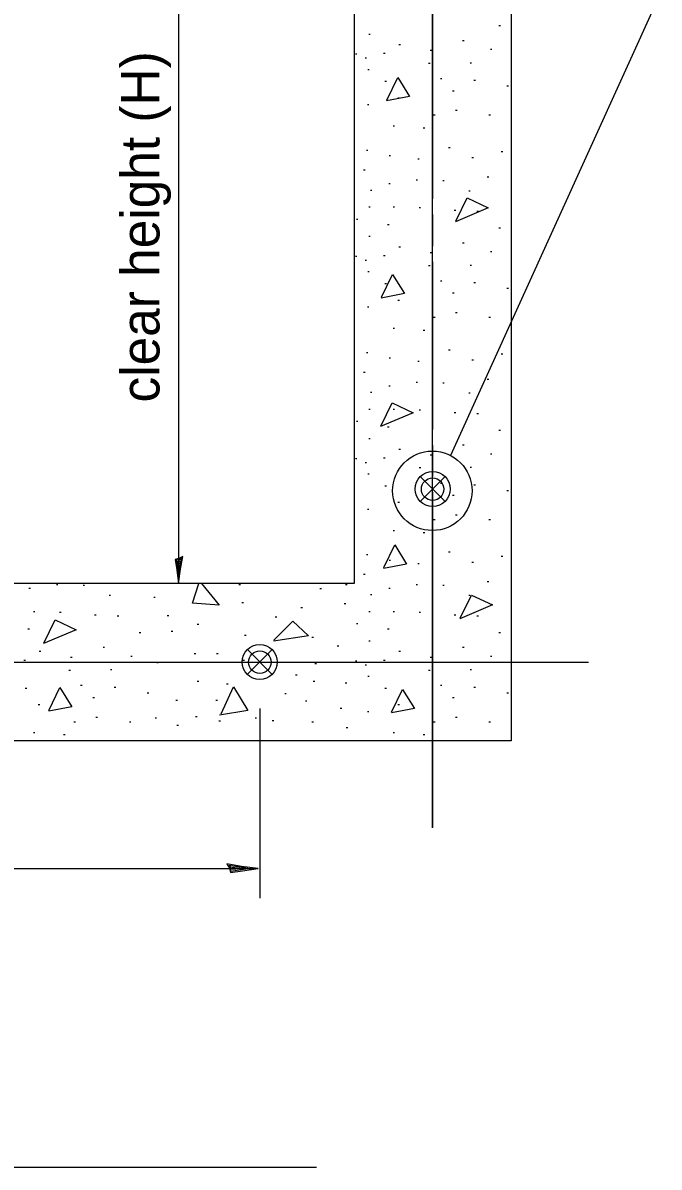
# Model space of a CAD drawing. Extents: x 53821 to 55221, y 43104 to 43593.
# Drawn here: x 55016.6 to 55056.3, y 43256.4 to 43327.8 of the extents above; entities that cross this region are included whole.
import ezdxf

# ---------------------------------------------------------------- set-up
doc = ezdxf.new("R2010")
doc.units = 0
for name, color, linetype in [('Design_EX_Roadway Dimensions', 7, 'Continuous'), ('Design_PR_Roadway Notes', 7, 'Continuous'), ('Removal_Items', 7, 'Continuous'), ('Sheets_General Details', 7, 'Continuous'), ('Topo_Building', 7, 'Continuous')]:
    doc.layers.add(name, color=color, linetype=linetype)

msp = doc.modelspace()

# ---------------------------------------------------------------- linework, layer by layer
at = {"layer": 'Design_EX_Roadway Dimensions'}
for p, q in [((55026.288, 43351.736), (55026.288, 43292.824)), ((55056.316, 43329.507), (55043.271, 43300.828)), ((55041.388, 43297.948), (55042.942, 43299.498)), ((55041.39, 43299.5), (55042.94, 43297.946)), ((55030.587, 43287.144), (55032.141, 43288.694)), ((55030.589, 43288.696), (55032.139, 43287.142)), ((55031.365, 43285.013), (55031.365, 43273.171)), ((54984.299, 43275.009), (55031.269, 43275.009))]:
    msp.add_line(p, q, dxfattribs=at)
for points in [[(55042.165, 43337.797), (55042.165, 43316.849)], [(55042.165, 43315.867), (55042.165, 43313.904)], [(55042.165, 43312.921), (55042.165, 43302.451)], [(55042.165, 43301.468), (55042.165, 43299.504)], [(55042.165, 43298.521), (55042.165, 43277.572)], [(55026.311, 43294.379), (55026.079, 43294.327), (55026.179, 43293.669), (55026.288, 43292.824), (55026.412, 43293.727), (55026.551, 43294.517), (55026.311, 43294.379), (55026.157, 43294.309), (55026.289, 43293.392), (55026.465, 43294.395), (55026.268, 43294.247), (55026.295, 43293.825), (55026.356, 43294.231)], [(55016.652, 43287.913), (55027.124, 43287.913)], [(55028.104, 43287.913), (55030.069, 43287.913)], [(55031.052, 43287.913), (55051.901, 43287.913)], [(55029.469, 43275.035), (55029.527, 43274.768), (55030.291, 43274.883), (55031.269, 43275.009), (55030.224, 43275.153), (55029.308, 43275.315), (55029.469, 43275.035), (55029.548, 43274.859), (55030.613, 43275.011), (55029.451, 43275.213), (55029.62, 43274.985), (55030.111, 43275.017), (55029.64, 43275.089)]]:
    msp.add_lwpolyline(points, dxfattribs=at)
for centre, radius in [((55042.149, 43298.614), 2.482), ((55042.165, 43298.723), 1.097), ((55031.364, 43287.919), 1.097)]:
    msp.add_circle(centre, radius, dxfattribs=at)
at = {"layer": 'Design_PR_Roadway Notes'}
for p, q in [((55042.165, 43277.56), (55042.165, 43366.597)), ((54962.975, 43287.913), (55051.901, 43287.913))]:
    msp.add_line(p, q, dxfattribs=at)
at = {"layer": 'Removal_Items'}
for p, q in [((55046.3, 43327.676), (55046.397, 43327.676)), ((55038.175, 43327.147), (55038.272, 43327.147)), ((55040.053, 43326.492), (55040.151, 43326.492)), ((55042.013, 43326.136), (55042.111, 43326.136)), ((55044.04, 43326.747), (55044.139, 43326.747)), ((55045.772, 43326.197), (55045.869, 43326.197)), ((55037.336, 43325.904), (55037.435, 43325.904)), ((55037.94, 43325.649), (55038.04, 43325.649)), ((55039.101, 43325.945), (55039.199, 43325.945)), ((55038.111, 43324.939), (55038.208, 43324.939)), ((55041.909, 43325.32), (55042.007, 43325.32)), ((55044.504, 43325.353), (55044.603, 43325.353)), ((55039.187, 43324.201), (55039.284, 43324.201)), ((55042.647, 43324.369), (55042.747, 43324.369)), ((55044.736, 43324.264), (55044.835, 43324.264)), ((55043.408, 43323.608), (55043.504, 43323.608)), ((55046.807, 43323.905), (55046.907, 43323.905)), ((55038.088, 43322.745), (55038.187, 43322.745)), ((55039.988, 43323.165), (55040.087, 43323.165)), ((55042.224, 43322.089), (55042.324, 43322.089)), ((55043.597, 43322.384), (55043.696, 43322.384)), ((55045.685, 43322.089), (55045.787, 43322.089)), ((55039.693, 43321.412), (55039.791, 43321.412)), ((55041.572, 43321.288), (55041.669, 43321.288)), ((55038.024, 43319.893), (55038.123, 43319.893)), ((55043.155, 43320.061), (55043.252, 43320.061)), ((55046.447, 43319.809), (55046.544, 43319.809)), ((55039.439, 43319.556), (55039.536, 43319.556)), ((55041.235, 43319.347), (55041.332, 43319.347)), ((55044.612, 43319.429), (55044.709, 43319.429)), ((55037.843, 43318.668), (55037.94, 43318.668)), ((55045.581, 43318.227), (55045.679, 43318.227)), ((55039.419, 43317.804), (55039.517, 43317.804)), ((55041.127, 43318.036), (55041.227, 43318.036)), ((55042.795, 43317.995), (55042.895, 43317.995)), ((55038.279, 43317.403), (55038.376, 43317.403)), ((55044.42, 43317.361), (55044.519, 43317.361)), ((55038.175, 43316.347), (55038.272, 43316.347)), ((55039.693, 43316.347), (55039.791, 43316.347)), ((55041.317, 43316.307), (55041.416, 43316.307)), ((55043.515, 43316.137), (55043.612, 43316.137)), ((55037.399, 43315.589), (55037.496, 43315.589)), ((55044.927, 43316.073), (55045.027, 43316.073)), ((55039.355, 43315.251), (55039.453, 43315.251)), ((55046.3, 43315.04), (55046.397, 43315.04)), ((55038.175, 43314.512), (55038.272, 43314.512)), ((55044.04, 43314.109), (55044.139, 43314.109)), ((55037.336, 43313.268), (55037.435, 43313.268)), ((55039.101, 43313.308), (55039.199, 43313.308)), ((55040.053, 43313.856), (55040.151, 43313.856)), ((55042.013, 43313.5), (55042.111, 43313.5)), ((55045.772, 43313.564), (55045.869, 43313.564)), ((55037.94, 43313.013), (55038.04, 43313.013)), ((55041.909, 43312.683), (55042.007, 43312.683)), ((55044.504, 43312.717), (55044.603, 43312.717)), ((55038.111, 43312.304), (55038.208, 43312.304)), ((55039.187, 43311.564), (55039.284, 43311.564)), ((55042.647, 43311.733), (55042.747, 43311.733)), ((55044.736, 43311.628), (55044.835, 43311.628)), ((55046.807, 43311.268), (55046.907, 43311.268)), ((55039.988, 43310.529), (55040.087, 43310.529)), ((55043.408, 43310.973), (55043.504, 43310.973)), ((55038.088, 43310.108), (55038.187, 43310.108)), ((55043.597, 43309.748), (55043.696, 43309.748)), ((55042.224, 43309.453), (55042.324, 43309.453)), ((55045.685, 43309.453), (55045.787, 43309.453)), ((55039.693, 43308.777), (55039.791, 43308.777)), ((55041.572, 43308.651), (55041.669, 43308.651)), ((55038.024, 43307.257), (55038.123, 43307.257)), ((55039.439, 43306.921), (55039.536, 43306.921)), ((55043.155, 43307.428), (55043.252, 43307.428)), ((55044.612, 43306.795), (55044.709, 43306.795)), ((55046.447, 43307.173), (55046.544, 43307.173)), ((55041.235, 43306.712), (55041.332, 43306.712)), ((55037.843, 43306.033), (55037.94, 43306.033)), ((55041.127, 43305.401), (55041.227, 43305.401)), ((55042.795, 43305.36), (55042.895, 43305.36)), ((55045.581, 43305.592), (55045.679, 43305.592)), ((55038.279, 43304.769), (55038.376, 43304.769)), ((55039.419, 43305.169), (55039.517, 43305.169)), ((55044.42, 43304.724), (55044.519, 43304.724)), ((55038.175, 43303.712), (55038.272, 43303.712)), ((55039.693, 43303.712), (55039.791, 43303.712)), ((55041.317, 43303.672), (55041.416, 43303.672)), ((55043.515, 43303.501), (55043.612, 43303.501)), ((55044.927, 43303.437), (55045.027, 43303.437)), ((55037.399, 43302.955), (55037.496, 43302.955)), ((55039.355, 43302.617), (55039.453, 43302.617)), ((55038.175, 43301.877), (55038.272, 43301.877)), ((55046.3, 43302.404), (55046.397, 43302.404)), ((55040.053, 43301.221), (55040.151, 43301.221)), ((55044.04, 43301.476), (55044.139, 43301.476)), ((55037.336, 43300.632), (55037.435, 43300.632)), ((55037.94, 43300.377), (55038.04, 43300.377)), ((55039.101, 43300.673), (55039.199, 43300.673)), ((55042.013, 43300.864), (55042.111, 43300.864)), ((55045.772, 43300.925), (55045.869, 43300.925)), ((55038.111, 43299.667), (55038.208, 43299.667)), ((55041.331, 43300.077), (55041.428, 43300.077)), ((55044.504, 43300.081), (55044.603, 43300.081)), ((55039.187, 43298.929), (55039.284, 43298.929)), ((55042.647, 43299.097), (55042.747, 43299.097)), ((55044.736, 43298.993), (55044.835, 43298.993)), ((55043.408, 43298.337), (55043.504, 43298.337)), ((55046.807, 43298.633), (55046.907, 43298.633)), ((55039.988, 43297.893), (55040.087, 43297.893)), ((55038.088, 43297.472), (55038.187, 43297.472)), ((55042.224, 43296.819), (55042.324, 43296.819)), ((55043.597, 43297.115), (55043.696, 43297.115)), ((55045.685, 43296.819), (55045.787, 43296.819)), ((55039.693, 43296.141), (55039.791, 43296.141)), ((55041.572, 43296.016), (55041.669, 43296.016)), ((55043.155, 43294.793), (55043.252, 43294.793)), ((55038.024, 43294.624), (55038.123, 43294.624)), ((55039.439, 43294.284), (55039.536, 43294.284)), ((55041.235, 43294.073), (55041.332, 43294.073)), ((55044.612, 43294.16), (55044.709, 43294.16)), ((55046.447, 43294.537), (55046.544, 43294.537)), ((55037.843, 43293.397), (55037.94, 43293.397)), ((55016.944, 43292.533), (55017.045, 43292.533)), ((55018.655, 43292.765), (55018.752, 43292.765)), ((55020.324, 43292.723), (55020.421, 43292.723)), ((55030.053, 43292.765), (55030.152, 43292.765)), ((55035.119, 43292.512), (55035.219, 43292.512)), ((55036.724, 43292.765), (55036.823, 43292.765)), ((55039.419, 43292.533), (55039.517, 43292.533)), ((55041.127, 43292.765), (55041.227, 43292.765)), ((55042.795, 43292.723), (55042.895, 43292.723)), ((55045.581, 43292.955), (55045.679, 43292.955)), ((55021.948, 43292.089), (55022.047, 43292.089)), ((55024.735, 43291.964), (55024.835, 43291.964)), ((55038.279, 43292.132), (55038.376, 43292.132)), ((55044.42, 43292.089), (55044.519, 43292.089)), ((55017.22, 43291.076), (55017.319, 43291.076)), ((55030.244, 43291.625), (55030.341, 43291.625)), ((55033.939, 43291.332), (55034.036, 43291.332)), ((55036.639, 43291.564), (55036.739, 43291.564)), ((55038.175, 43291.076), (55038.272, 43291.076)), ((55039.693, 43291.076), (55039.791, 43291.076)), ((55018.845, 43291.035), (55018.947, 43291.035)), ((55021.04, 43290.865), (55021.139, 43290.865)), ((55022.455, 43290.801), (55022.555, 43290.801)), ((55025.579, 43290.824), (55025.676, 43290.824)), ((55032.333, 43290.739), (55032.431, 43290.739)), ((55041.317, 43291.035), (55041.416, 43291.035)), ((55043.515, 43290.865), (55043.612, 43290.865)), ((55044.927, 43290.801), (55045.027, 43290.801)), ((55016.883, 43289.98), (55016.98, 43289.98)), ((55023.828, 43289.765), (55023.927, 43289.765)), ((55025.831, 43289.852), (55025.928, 43289.852)), ((55027.459, 43290.275), (55027.556, 43290.275)), ((55037.399, 43290.317), (55037.496, 43290.317)), ((55039.355, 43289.98), (55039.453, 43289.98)), ((55046.3, 43289.765), (55046.397, 43289.765)), ((55030.413, 43289.597), (55030.511, 43289.597)), ((55034.613, 43289.473), (55034.712, 43289.473)), ((55036.195, 43288.923), (55036.295, 43288.923)), ((55038.175, 43289.241), (55038.272, 43289.241)), ((55017.58, 43288.587), (55017.677, 43288.587)), ((55019.541, 43288.227), (55019.639, 43288.227)), ((55021.571, 43288.841), (55021.668, 43288.841)), ((55023.3, 43288.291), (55023.397, 43288.291)), ((55027.268, 43288.459), (55027.365, 43288.459)), ((55028.66, 43288.459), (55028.76, 43288.459)), ((55040.053, 43288.587), (55040.151, 43288.587)), ((55042.013, 43288.227), (55042.111, 43288.227)), ((55044.04, 43288.841), (55044.139, 43288.841)), ((55045.772, 43288.291), (55045.869, 43288.291)), ((55016.631, 43288.04), (55016.728, 43288.04)), ((55024.923, 43287.889), (55025.021, 43287.889)), ((55030.307, 43288.04), (55030.407, 43288.04)), ((55034.8, 43287.828), (55034.901, 43287.828)), ((55037.336, 43287.996), (55037.435, 43287.996)), ((55037.94, 43287.741), (55038.04, 43287.741)), ((55039.101, 43288.04), (55039.199, 43288.04)), ((55019.436, 43287.412), (55019.533, 43287.412)), ((55022.031, 43287.445), (55022.131, 43287.445)), ((55033.599, 43287.116), (55033.699, 43287.116)), ((55038.111, 43287.033), (55038.208, 43287.033)), ((55041.909, 43287.412), (55042.007, 43287.412)), ((55044.504, 43287.445), (55044.603, 43287.445)), ((55016.712, 43286.293), (55016.811, 43286.293)), ((55020.173, 43286.461), (55020.275, 43286.461)), ((55022.263, 43286.356), (55022.363, 43286.356)), ((55027.456, 43286.715), (55027.556, 43286.715)), ((55029.295, 43286.547), (55029.391, 43286.547)), ((55034.696, 43286.715), (55034.796, 43286.715)), ((55036.701, 43286.608), (55036.803, 43286.608)), ((55039.187, 43286.293), (55039.284, 43286.293)), ((55042.647, 43286.461), (55042.747, 43286.461)), ((55044.736, 43286.356), (55044.835, 43286.356)), ((55020.935, 43285.701), (55021.035, 43285.701)), ((55024.335, 43285.997), (55024.432, 43285.997)), ((55026.127, 43285.533), (55026.224, 43285.533)), ((55028.619, 43285.533), (55028.716, 43285.533)), ((55032.925, 43285.956), (55033.021, 43285.956)), ((55034.213, 43285.491), (55034.311, 43285.491)), ((55043.408, 43285.701), (55043.504, 43285.701)), ((55046.807, 43285.997), (55046.907, 43285.997)), ((55017.515, 43285.26), (55017.612, 43285.26)), ((55036.388, 43285.027), (55036.485, 43285.027)), ((55038.088, 43284.836), (55038.187, 43284.836)), ((55039.988, 43285.26), (55040.087, 43285.26)), ((55019.755, 43284.184), (55019.851, 43284.184)), ((55021.125, 43284.48), (55021.223, 43284.48)), ((55023.215, 43284.184), (55023.311, 43284.184)), ((55024.819, 43284.436), (55024.917, 43284.436)), ((55026.191, 43283.971), (55026.288, 43283.971)), ((55027.351, 43284.52), (55027.451, 43284.52)), ((55028.808, 43284.245), (55028.907, 43284.245)), ((55031.068, 43284.436), (55031.165, 43284.436)), ((55032.141, 43284.267), (55032.24, 43284.267)), ((55034.613, 43284.184), (55034.712, 43284.184)), ((55042.224, 43284.184), (55042.324, 43284.184)), ((55043.597, 43284.48), (55043.696, 43284.48)), ((55045.685, 43284.184), (55045.787, 43284.184)), ((55017.22, 43283.507), (55017.319, 43283.507)), ((55019.099, 43283.38), (55019.197, 43283.38)), ((55036.765, 43283.824), (55036.863, 43283.824)), ((55039.693, 43283.507), (55039.791, 43283.507)), ((55041.572, 43283.38), (55041.669, 43283.38))]:
    msp.add_line(p, q, dxfattribs=at)
for points in [[(55039.299, 43323.013), (55039.987, 43324.441), (55040.724, 43323.236), (55039.285, 43322.964)], [(55043.609, 43315.455), (55044.323, 43316.908), (55045.625, 43316.292), (55043.595, 43315.424)], [(55038.972, 43310.705), (55039.66, 43312.131), (55040.397, 43310.928), (55038.959, 43310.656)], [(55038.924, 43302.656), (55039.637, 43304.108), (55040.94, 43303.492), (55038.909, 43302.625)], [(55039.108, 43293.817), (55039.796, 43295.244), (55040.533, 43294.039), (55039.095, 43293.768)], [(55027.16, 43291.601), (55027.552, 43292.824)], [(55027.725, 43292.824), (55028.832, 43291.477)], [(55043.883, 43290.647), (55044.596, 43292.097), (55045.899, 43291.483), (55043.868, 43290.617)], [(55028.832, 43291.477), (55027.16, 43291.601)], [(55017.871, 43289.093), (55018.583, 43290.544), (55019.887, 43289.929), (55017.853, 43289.064)], [(55032.248, 43289.277), (55033.427, 43290.459), (55034.411, 43289.551), (55032.227, 43289.229)], [(55018.189, 43284.889), (55018.879, 43286.316), (55019.613, 43285.112), (55018.176, 43284.841)], [(55028.943, 43284.675), (55029.731, 43286.368), (55030.615, 43284.895), (55028.844, 43284.6)], [(55039.599, 43284.781), (55040.287, 43286.208), (55041.024, 43285.004), (55039.585, 43284.733)]]:
    msp.add_lwpolyline(points, dxfattribs=at)
at = {"layer": 'Sheets_General Details'}
msp.add_line((54980.569, 43256.365), (55034.911, 43256.365), dxfattribs=at)
at = {"layer": 'Topo_Building'}
for p, q in [((55047.076, 43361.555), (55047.076, 43283.004)), ((55037.255, 43351.736), (55037.255, 43292.824)), ((55037.255, 43292.824), (54978.343, 43292.824)), ((55047.076, 43283.004), (54968.525, 43283.004))]:
    msp.add_line(p, q, dxfattribs=at)
for centre in [(55042.165, 43298.714), (55031.365, 43287.911)]:
    msp.add_circle(centre, 0.702, dxfattribs=at)

# ---------------------------------------------------------------- texts
at = {"layer": 'Design_EX_Roadway Dimensions'}
msp.add_text('clear height (H)', height=2.4, rotation=90, dxfattribs=at).set_placement((55025.098, 43304.129))

doc.saveas('drawing.dxf')
